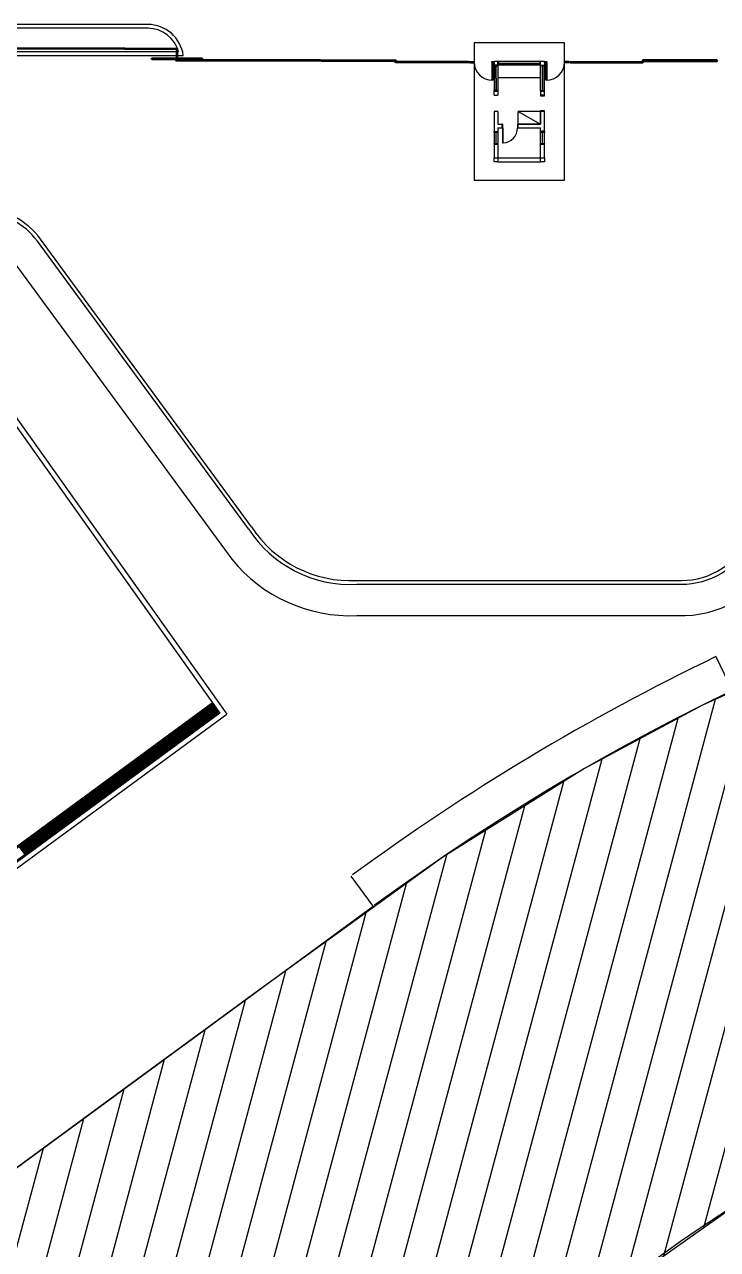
# Model space of a CAD drawing. Header units: metres. Extents: x 399 to 2240, y -1398 to 399.
# Drawn here: x 2177.16 to 2186.83, y -1043.82 to -1026.73 of the extents above; entities that cross this region are included whole.
import ezdxf

# ---------------------------------------------------------------- set-up
doc = ezdxf.new("R2010")
doc.units = ezdxf.units.M
doc.header["$MEASUREMENT"] = 0
doc.linetypes.add('HIDDEN', pattern=[0.375, 0.25, -0.125])
doc.layers.add('ARQUITETURA', color=253, linetype='CONTINUOUS')
doc.layers.add('IMPLANTAÇÃO 1', color=2, linetype='HIDDEN')

msp = doc.modelspace()

# ---------------------------------------------------------------- hatches: boundary and pattern name
at = {"layer": 'IMPLANTAÇÃO 1', "linetype": 'ByBlock'}
h = msp.add_hatch(dxfattribs=at)
h.set_pattern_fill('ANSI31', color=1, scale=3.5, angle=30)
h.set_pattern_definition([(75, (-94.63224, -7e-12), (-0.42259255, 0.11323333), [])])
h.paths.add_polyline_path([(2195.27651, -1039.79063), (2193.90879, -1033.64088), (2191.52665, -1034.26882), (2189.09122, -1035.12317), (2186.62122, -1036.22877), (2184.97871, -1037.11129), (2183.00237, -1038.34839), (2180.41455, -1040.22026), (2178.51919, -1041.61078), (2176.83603, -1042.84562), (2175.67103, -1043.70033), (2177.16168, -1045.73215), (2178.12826, -1047.04966), (2179.39765, -1048.77991), (2180.79623, -1047.75385), (2183.03528, -1046.11119), (2184.53306, -1045.01235), (2187.14861, -1043.16114, -0.08735144)])

# ---------------------------------------------------------------- linework, layer by layer
at = {"layer": 'ARQUITETURA'}
for p, q in [((2178.90048, -1026.73165, 0), (2174.98005, -1026.73138, 0)), ((2178.89238, -1026.78401, 0), (2174.95843, -1026.78401, 0)), ((2178.56564, -1027.06027), (2169.67173, -1027.05953)), ((2178.56575, -1027.07777), (2169.67225, -1027.07701)), ((2178.56525, -1027.06027, 0), (2179.29083, -1027.06027, 0)), ((2178.56537, -1027.07777, 0), (2178.89792, -1027.07777, 0)), ((2178.90166, -1027.07777, 0), (2179.29071, -1027.07777, 0)), ((2179.28252, -1027.06978, 1.57492), (2179.28252, -1027.20274, 1.57492)), ((2179.28952, -1027.07767, -3.14984), (2179.28952, -1027.20274, -3.14984)), ((2179.28952, -1027.07835, 0), (2179.28952, -1027.20292, 0)), ((2179.29302, -1027.07749, -3.14984), (2179.29302, -1027.20274, -3.14984)), ((2179.29302, -1027.07835, 0), (2179.29302, -1027.20292, 0)), ((2179.30002, -1027.06978, 1.57492), (2179.30002, -1027.20274, 1.57492)), ((2184.69769, -1026.98749), (2183.43769, -1026.98749)), ((2183.43769, -1026.98749), (2183.43769, -1028.90549)), ((2184.69769, -1028.90549), (2184.69769, -1026.98749)), ((2168.69639, -1027.16481, 0), (2179.28252, -1027.16513, 0)), ((2179.28252, -1027.11263, 0), (2169.36283, -1027.11204, 0)), ((2178.94092, -1027.22024, 3.14984), (2178.94092, -1027.22551, 3.14984)), ((2179.64162, -1027.22304, 4.72476), (2178.94092, -1027.22304, 4.72476)), ((2179.64162, -1027.22392, 4.72476), (2178.94092, -1027.22392, 4.72476)), ((2179.27692, -1027.22551, 4.72476), (2178.94092, -1027.22551, 4.72476)), ((2179.64127, -1027.20274, 7.8746), (2178.94127, -1027.20274, 7.8746)), ((2179.28742, -1027.21935, 4.72476), (2178.94512, -1027.21935, 4.72476)), ((2178.94984, -1027.20974, 7.8746), (2179.2827, -1027.20974, 7.8746)), ((2178.94984, -1027.21324, 7.8746), (2179.2827, -1027.21324, 7.8746)), ((2181.29394, -1027.24212, 6.29968), (2179.28077, -1027.24212, 6.29968)), ((2181.29393, -1027.22462, 6.29968), (2179.28078, -1027.22462, 6.29968)), ((2179.28934, -1027.23162, 6.29968), (2181.28537, -1027.23162, 6.29968)), ((2179.28934, -1027.23512, 6.29968), (2181.28537, -1027.23512, 6.29968)), ((2179.63742, -1027.21935, 4.72476), (2179.29512, -1027.21935, 4.72476)), ((2179.29984, -1027.20974, 7.8746), (2179.6327, -1027.20974, 7.8746)), ((2179.29984, -1027.21324, 7.8746), (2179.6327, -1027.21324, 7.8746)), ((2179.31498, -1027.11264, 0), (2179.30002, -1027.11263, 0)), ((2179.30002, -1027.16513, 0), (2179.3794, -1027.16513, 0)), ((2179.64162, -1027.22024, 4.72476), (2179.64162, -1027.22463, 4.72476)), ((2181.30759, -1027.24123, 0), (2181.30759, -1027.24739, 0)), ((2182.34779, -1027.24492, 1.57492), (2181.30759, -1027.24492, 1.57492)), ((2182.34779, -1027.24579, 1.57492), (2181.30759, -1027.24579, 1.57492)), ((2182.34009, -1027.24739, 1.57492), (2181.30759, -1027.24739, 1.57492)), ((2181.31145, -1027.22462, 0), (2182.34394, -1027.22462, 0)), ((2182.34009, -1027.24123, 1.57492), (2181.31529, -1027.24123, 1.57492)), ((2182.33537, -1027.23162, 1.57492), (2181.32001, -1027.23162, 1.57492)), ((2182.33537, -1027.23512, 1.57492), (2181.32001, -1027.23512, 1.57492)), ((2183.35894, -1027.26399, 0), (2182.34394, -1027.26399, 0)), ((2182.34779, -1027.24123, 1.57492), (2182.34779, -1027.24739, 1.57492)), ((2183.35894, -1027.24649, 0), (2182.34779, -1027.24649, 0)), ((2182.35251, -1027.25349, 0), (2183.35037, -1027.25349, 0)), ((2182.35251, -1027.25699, 0), (2183.35037, -1027.25699, 0)), ((2183.37644, -1027.24649, 0), (2183.42894, -1027.24649, 0)), ((2183.37644, -1027.26399, 0), (2183.42895, -1027.26399, 0)), ((2183.42037, -1027.25349, 0), (2183.38501, -1027.25349, 0)), ((2183.42037, -1027.25699, 0), (2183.38501, -1027.25699, 0)), ((2183.68269, -1027.25524, 1.57492), (2183.68269, -1027.50024, 1.57492)), ((2183.68969, -1027.26382, 0), (2183.68969, -1027.49167, 0)), ((2183.69319, -1027.26382, 0), (2183.69319, -1027.49167, 0)), ((2183.70019, -1027.25524, 1.57492), (2183.70019, -1027.50024, 1.57492)), ((2183.71769, -1027.24649), (2183.71769, -1027.30949)), ((2183.78069, -1027.24649), (2183.71769, -1027.24649)), ((2183.77019, -1027.30949), (2183.77019, -1027.24649)), ((2184.36519, -1027.24649, 0), (2183.77019, -1027.24649, 0)), ((2183.78069, -1027.29899), (2183.78069, -1027.24649)), ((2184.41769, -1027.24649), (2184.35469, -1027.24649)), ((2184.35469, -1027.24649), (2184.35469, -1027.29899)), ((2184.36519, -1027.30949), (2184.36519, -1027.24649)), ((2184.41769, -1027.24649), (2184.41769, -1027.30949)), ((2184.43519, -1027.25524, 1.57492), (2184.43519, -1027.50024, 1.57492)), ((2184.44219, -1027.26382, 0), (2184.44219, -1027.49167, 0)), ((2184.44569, -1027.26382, 0), (2184.44569, -1027.49167, 0)), ((2184.45269, -1027.25524, 1.57492), (2184.45269, -1027.50024, 1.57492)), ((2184.75894, -1027.26399, 0), (2184.70643, -1027.26399, 0)), ((2184.75894, -1027.24649, 0), (2184.70644, -1027.24649, 0)), ((2184.71501, -1027.25349, 0), (2184.75037, -1027.25349, 0)), ((2184.71501, -1027.25699, 0), (2184.75037, -1027.25699, 0)), ((2184.77644, -1027.24649, 0), (2185.78759, -1027.24649, 0)), ((2184.77644, -1027.26399, 0), (2185.79144, -1027.26399, 0)), ((2185.78287, -1027.25349, 0), (2184.78501, -1027.25349, 0)), ((2185.78287, -1027.25699, 0), (2184.78501, -1027.25699, 0)), ((2185.78759, -1027.24123, 1.57492), (2185.78759, -1027.24739, 1.57492)), ((2185.78759, -1027.24492, 1.57492), (2186.82779, -1027.24492, 1.57492)), ((2185.78759, -1027.24579, 1.57492), (2186.82779, -1027.24579, 1.57492)), ((2186.82394, -1027.22462, 0), (2185.79144, -1027.22462, 0)), ((2185.79529, -1027.24123, 1.57492), (2186.82009, -1027.24123, 1.57492)), ((2185.79529, -1027.24739, 1.57492), (2186.82779, -1027.24739, 1.57492)), ((2185.80001, -1027.23162, 1.57492), (2186.81537, -1027.23162, 1.57492)), ((2185.80001, -1027.23512, 1.57492), (2186.81537, -1027.23512, 1.57492)), ((2186.82779, -1027.24123, 0), (2186.82779, -1027.24739, 0)), ((2183.78069, -1027.29899), (2183.71769, -1027.29899)), ((2183.71769, -1027.29899, 0), (2183.71769, -1027.65249, 0)), ((2183.71769, -1027.30949), (2183.77019, -1027.30949)), ((2183.74051, -1027.30949), (2183.74281, -1027.30949)), ((2183.74051, -1027.48099), (2183.74051, -1027.30949)), ((2183.74281, -1027.65249), (2183.74281, -1027.30949)), ((2184.36519, -1027.29899, 0), (2183.77019, -1027.29899, 0)), ((2183.77019, -1027.29899, 0), (2183.77019, -1027.65249, 0)), ((2183.78069, -1027.27099, 0), (2184.35469, -1027.27099, 0)), ((2183.78069, -1027.27449, 0), (2184.35469, -1027.27449, 0)), ((2184.35469, -1027.29899), (2184.41769, -1027.29899)), ((2184.36519, -1027.65249, 0), (2184.36519, -1027.29899, 0)), ((2184.41769, -1027.30949), (2184.36519, -1027.30949)), ((2184.39487, -1027.30949), (2184.39257, -1027.30949)), ((2184.39257, -1027.65249), (2184.39257, -1027.30949)), ((2184.39487, -1027.48099), (2184.39487, -1027.30949)), ((2184.41769, -1027.65249, 0), (2184.41769, -1027.29899, 0)), ((2183.74281, -1027.48099), (2183.74051, -1027.48099)), ((2183.74281, -1027.48098), (2183.74511, -1027.48098)), ((2183.74511, -1027.48098), (2183.74511, -1027.65249)), ((2184.36519, -1027.47399, 0), (2183.77019, -1027.47399, 0)), ((2184.39028, -1027.48098), (2184.39028, -1027.65249)), ((2184.39257, -1027.48098), (2184.39028, -1027.48098)), ((2184.39257, -1027.48099), (2184.39487, -1027.48099)), ((2183.71769, -1027.71549), (2183.71769, -1027.65249)), ((2183.77019, -1027.65249), (2183.71769, -1027.65249)), ((2183.71769, -1027.66299), (2183.77019, -1027.66299)), ((2183.71769, -1027.71549), (2183.77019, -1027.71549)), ((2183.74511, -1027.65249), (2183.74281, -1027.65249)), ((2183.77019, -1027.65249), (2183.77019, -1027.71549)), ((2184.36519, -1027.65249), (2184.41769, -1027.65249)), ((2184.36519, -1027.65249), (2184.36519, -1027.72599)), ((2184.36519, -1027.66299), (2184.41769, -1027.66299)), ((2184.41769, -1027.71549), (2184.36519, -1027.71549)), ((2184.36519, -1027.72599), (2184.41769, -1027.72599)), ((2184.39028, -1027.65249), (2184.39257, -1027.65249)), ((2184.41769, -1027.72599), (2184.41769, -1027.65249)), ((2183.71769, -1027.94649, 0), (2183.71769, -1028.59399, 0)), ((2183.77019, -1027.94649, 0), (2183.71769, -1027.94649, 0)), ((2183.77019, -1027.94649, 0), (2183.77019, -1028.12149, 0)), ((2184.41769, -1027.94649), (2184.05369, -1027.94649)), ((2184.05369, -1028.17399), (2184.05369, -1027.94649)), ((2184.05369, -1027.94649, 0), (2184.36519, -1028.12149, 0)), ((2184.36519, -1028.12149), (2184.36519, -1027.93599)), ((2184.41769, -1027.93599), (2184.36519, -1027.93599)), ((2184.41769, -1027.94649, 0), (2184.36519, -1027.94649, 0)), ((2184.36519, -1027.94649, 0), (2184.36519, -1028.12149, 0)), ((2184.41769, -1027.94649), (2184.41769, -1027.93599)), ((2184.41769, -1028.22649, 0), (2184.41769, -1027.94649, 0)), ((2183.77019, -1028.12149, 0), (2183.82269, -1028.12149, 0)), ((2183.82269, -1028.12149), (2183.82269, -1028.17399)), ((2183.83319, -1028.12149), (2183.82269, -1028.12149)), ((2183.83319, -1028.12149), (2183.83319, -1028.38399)), ((2183.83319, -1028.12149, 0), (2183.83319, -1028.17399, 0)), ((2184.04319, -1028.12149), (2184.04319, -1028.17399)), ((2184.36519, -1028.12149), (2184.04319, -1028.12149)), ((2184.05369, -1028.12149, 0), (2184.36519, -1028.12149, 0)), ((2183.71769, -1028.22649), (2183.77019, -1028.22649)), ((2183.71769, -1028.23699), (2183.71769, -1028.22649)), ((2183.71769, -1028.22649, 0), (2183.77019, -1028.22649, 0)), ((2183.77019, -1028.23699), (2183.71769, -1028.23699)), ((2183.74283, -1028.39086, 0), (2183.74281, -1028.23699, 0)), ((2183.74514, -1028.39086, 0), (2183.74513, -1028.23699, 0)), ((2183.77019, -1028.17399, 0), (2183.77019, -1028.59399, 0)), ((2183.77019, -1028.17399, 0), (2183.82269, -1028.17399, 0)), ((2183.77019, -1028.22649), (2183.77019, -1028.23699)), ((2183.82269, -1028.17399), (2183.84369, -1028.17399)), ((2183.84369, -1028.38399), (2183.84369, -1028.17399)), ((2184.04319, -1028.17399), (2184.05369, -1028.17399)), ((2184.05369, -1028.17399, 0), (2184.36519, -1028.17399, 0)), ((2184.36519, -1028.22649, 0), (2184.36519, -1028.17399, 0)), ((2184.36519, -1028.22649), (2184.41769, -1028.22649)), ((2184.36519, -1028.23699), (2184.36519, -1028.22649)), ((2184.36519, -1028.22649, 0), (2184.41769, -1028.22649, 0)), ((2184.41769, -1028.23699), (2184.36519, -1028.23699)), ((2184.36519, -1028.39086, 0), (2184.36519, -1028.23699, 0)), ((2184.37569, -1028.21599, 0), (2184.40719, -1028.21599, 0)), ((2184.39033, -1028.39086, 0), (2184.39031, -1028.23699, 0)), ((2184.39264, -1028.39086, 0), (2184.39263, -1028.23699, 0)), ((2184.41769, -1028.22649), (2184.41769, -1028.23699)), ((2184.41769, -1028.39086, 0), (2184.41769, -1028.23699, 0)), ((2183.71769, -1028.39086), (2183.77019, -1028.39086)), ((2183.71769, -1028.40136), (2183.71769, -1028.39086)), ((2183.77019, -1028.40136), (2183.71769, -1028.40136)), ((2183.71769, -1028.40149, 0), (2183.77019, -1028.40149, 0)), ((2183.77019, -1028.39086), (2183.77019, -1028.40136)), ((2183.83319, -1028.38399), (2183.84369, -1028.38399)), ((2184.36519, -1028.39086), (2184.41769, -1028.39086)), ((2184.36519, -1028.40136), (2184.36519, -1028.39086)), ((2184.41769, -1028.40136), (2184.36519, -1028.40136)), ((2184.36519, -1028.59399, 0), (2184.36519, -1028.40136, 0)), ((2184.36519, -1028.40149, 0), (2184.41769, -1028.40149, 0)), ((2184.41769, -1028.39086), (2184.41769, -1028.40136)), ((2184.41769, -1028.59399, 0), (2184.41769, -1028.40136, 0)), ((2183.71769, -1028.64649), (2183.71769, -1028.59399)), ((2183.71769, -1028.59399), (2183.77019, -1028.59399)), ((2183.77019, -1028.59399), (2183.77019, -1028.64649)), ((2183.77019, -1028.59399, 0), (2184.36519, -1028.59399, 0)), ((2184.36519, -1028.59399), (2184.41769, -1028.59399)), ((2184.36519, -1028.64649), (2184.36519, -1028.59399)), ((2184.41769, -1028.59399), (2184.41769, -1028.64649)), ((2183.77019, -1028.64649), (2183.71769, -1028.64649)), ((2183.77019, -1028.64649, 0), (2184.36519, -1028.64649, 0)), ((2184.41769, -1028.64649), (2184.36519, -1028.64649)), ((2183.43769, -1028.90549), (2184.69769, -1028.90549)), ((2180.28833, -1033.76972, 0), (2177.3456, -1029.75646, 0)), ((2180.33067, -1033.73868, 0), (2177.38794, -1029.72542, 0)), ((2176.99101, -1030.01275, 0), (2180.0564, -1034.19327, 0)), ((2176.07075, -1030.84344, 0), (2179.98756, -1036.35527, 0)), ((2176.15264, -1031.07927, 0), (2179.89056, -1036.33961, 0)), ((2180.463, -1033.97877, 0), (2180.46274, -1033.97903, 0)), ((2181.79946, -1034.48917, 0), (2186.32714, -1034.48911, 0)), ((2181.80217, -1034.5417, 0), (2186.32715, -1034.54161, 0)), ((2181.80216, -1034.9792, 0), (2186.27125, -1034.9781, 0)), ((2186.81132, -1035.55067, 0), (2187.03916, -1036.02365, 0)), ((2179.78918, -1036.19694, 0), (2172.84993, -1041.28797, 0)), ((2179.78521, -1036.22156, 0), (2172.87457, -1041.2916, 0)), ((2179.64898, -1036.32151, 0), (2179.73127, -1036.43477, 0)), ((2179.65794, -1036.31493, 0), (2179.74023, -1036.4282, 0)), ((2179.6669, -1036.30836, 0), (2179.74919, -1036.42162, 0)), ((2179.67586, -1036.30179, 0), (2179.75815, -1036.41505, 0)), ((2179.68482, -1036.29521, 0), (2179.76711, -1036.40848, 0)), ((2179.69378, -1036.28864, 0), (2179.77607, -1036.4019, 0)), ((2179.70274, -1036.28207, 0), (2179.78503, -1036.39533, 0)), ((2179.7117, -1036.27549, 0), (2179.79399, -1036.38876, 0)), ((2179.72066, -1036.26892, 0), (2179.80295, -1036.38218, 0)), ((2179.72962, -1036.26235, 0), (2179.81191, -1036.37561, 0)), ((2179.73858, -1036.25577, 0), (2179.82087, -1036.36904, 0)), ((2179.74754, -1036.2492, 0), (2179.82983, -1036.36246, 0)), ((2179.7565, -1036.24263, 0), (2179.83879, -1036.35589, 0)), ((2179.76546, -1036.23605, 0), (2179.84775, -1036.34932, 0)), ((2179.77442, -1036.22948, 0), (2179.85671, -1036.34274, 0)), ((2179.78338, -1036.22291, 0), (2179.86567, -1036.33617, 0)), ((2179.86631, -1036.3357, 0), (2172.95874, -1041.40349, 0)), ((2179.89056, -1036.33961, 0), (2173.67905, -1040.89673, 0)), ((2173.72046, -1040.95317, 0), (2179.98756, -1036.35527, 0)), ((2179.41602, -1036.49242, 0), (2179.49831, -1036.60568, 0)), ((2179.42498, -1036.48584, 0), (2179.50727, -1036.59911, 0)), ((2179.43394, -1036.47927, 0), (2179.51623, -1036.59253, 0)), ((2179.4429, -1036.4727, 0), (2179.52519, -1036.58596, 0)), ((2179.45186, -1036.46612, 0), (2179.53415, -1036.57939, 0)), ((2179.46082, -1036.45955, 0), (2179.54311, -1036.57281, 0)), ((2179.46978, -1036.45298, 0), (2179.55207, -1036.56624, 0)), ((2179.47874, -1036.4464, 0), (2179.56103, -1036.55967, 0)), ((2179.4877, -1036.43983, 0), (2179.56999, -1036.55309, 0)), ((2179.49666, -1036.43326, 0), (2179.57895, -1036.54652, 0)), ((2179.50562, -1036.42668, 0), (2179.58791, -1036.53995, 0)), ((2179.51458, -1036.42011, 0), (2179.59687, -1036.53337, 0)), ((2179.52354, -1036.41354, 0), (2179.60583, -1036.5268, 0)), ((2179.5325, -1036.40696, 0), (2179.61479, -1036.52023, 0)), ((2179.54146, -1036.40039, 0), (2179.62375, -1036.51365, 0)), ((2179.55042, -1036.39382, 0), (2179.63271, -1036.50708, 0)), ((2179.55938, -1036.38724, 0), (2179.64167, -1036.50051, 0)), ((2179.56834, -1036.38067, 0), (2179.65063, -1036.49393, 0)), ((2179.5773, -1036.3741, 0), (2179.65959, -1036.48736, 0)), ((2179.58626, -1036.36752, 0), (2179.66855, -1036.48079, 0)), ((2179.59522, -1036.36095, 0), (2179.67751, -1036.47421, 0)), ((2179.60418, -1036.35438, 0), (2179.68647, -1036.46764, 0)), ((2179.61314, -1036.3478, 0), (2179.69543, -1036.46107, 0)), ((2179.6221, -1036.34123, 0), (2179.70439, -1036.45449, 0)), ((2179.63106, -1036.33465, 0), (2179.71335, -1036.44792, 0)), ((2179.64002, -1036.32808, 0), (2179.72231, -1036.44134, 0)), ((2179.18306, -1036.66333, 0), (2179.26535, -1036.77659, 0)), ((2179.19202, -1036.65676, 0), (2179.27431, -1036.77002, 0)), ((2179.20098, -1036.65018, 0), (2179.28327, -1036.76345, 0)), ((2179.20994, -1036.64361, 0), (2179.29223, -1036.75687, 0)), ((2179.2189, -1036.63704, 0), (2179.30119, -1036.7503, 0)), ((2179.22786, -1036.63046, 0), (2179.31015, -1036.74373, 0)), ((2179.23682, -1036.62389, 0), (2179.31911, -1036.73715, 0)), ((2179.24578, -1036.61731, 0), (2179.32807, -1036.73058, 0)), ((2179.25474, -1036.61074, 0), (2179.33703, -1036.724, 0)), ((2179.2637, -1036.60417, 0), (2179.34599, -1036.71743, 0)), ((2179.27266, -1036.59759, 0), (2179.35495, -1036.71086, 0)), ((2179.28162, -1036.59102, 0), (2179.36391, -1036.70428, 0)), ((2179.29058, -1036.58445, 0), (2179.37287, -1036.69771, 0)), ((2179.29954, -1036.57787, 0), (2179.38183, -1036.69114, 0)), ((2179.3085, -1036.5713, 0), (2179.39079, -1036.68456, 0)), ((2179.31746, -1036.56473, 0), (2179.39975, -1036.67799, 0)), ((2179.32642, -1036.55815, 0), (2179.40871, -1036.67142, 0)), ((2179.33538, -1036.55158, 0), (2179.41767, -1036.66484, 0)), ((2179.34434, -1036.54501, 0), (2179.42663, -1036.65827, 0)), ((2179.3533, -1036.53843, 0), (2179.43559, -1036.6517, 0)), ((2179.36226, -1036.53186, 0), (2179.44455, -1036.64512, 0)), ((2179.37122, -1036.52529, 0), (2179.45351, -1036.63855, 0)), ((2179.38018, -1036.51871, 0), (2179.46247, -1036.63198, 0)), ((2179.38914, -1036.51214, 0), (2179.47143, -1036.6254, 0)), ((2179.3981, -1036.50557, 0), (2179.48039, -1036.61883, 0)), ((2179.40706, -1036.49899, 0), (2179.48935, -1036.61226, 0)), ((2178.95011, -1036.83424, 0), (2179.0324, -1036.9475, 0)), ((2178.95907, -1036.82767, 0), (2179.04136, -1036.94093, 0)), ((2178.96803, -1036.82109, 0), (2179.05032, -1036.93436, 0)), ((2178.97699, -1036.81452, 0), (2179.05928, -1036.92778, 0)), ((2178.98595, -1036.80795, 0), (2179.06824, -1036.92121, 0)), ((2178.9949, -1036.80137, 0), (2179.0772, -1036.91464, 0)), ((2179.00386, -1036.7948, 0), (2179.08616, -1036.90806, 0)), ((2179.01282, -1036.78823, 0), (2179.09512, -1036.90149, 0)), ((2179.02178, -1036.78165, 0), (2179.10408, -1036.89492, 0)), ((2179.03074, -1036.77508, 0), (2179.11304, -1036.88834, 0)), ((2179.0397, -1036.7685, 0), (2179.122, -1036.88177, 0)), ((2179.04866, -1036.76193, 0), (2179.13096, -1036.87519, 0)), ((2179.05762, -1036.75536, 0), (2179.13991, -1036.86862, 0)), ((2179.06658, -1036.74878, 0), (2179.14887, -1036.86205, 0)), ((2179.07554, -1036.74221, 0), (2179.15783, -1036.85547, 0)), ((2179.0845, -1036.73564, 0), (2179.16679, -1036.8489, 0)), ((2179.09346, -1036.72906, 0), (2179.17575, -1036.84233, 0)), ((2179.10242, -1036.72249, 0), (2179.18471, -1036.83575, 0)), ((2179.11138, -1036.71592, 0), (2179.19367, -1036.82918, 0)), ((2179.12034, -1036.70934, 0), (2179.20263, -1036.82261, 0)), ((2179.1293, -1036.70277, 0), (2179.21159, -1036.81603, 0)), ((2179.13826, -1036.6962, 0), (2179.22055, -1036.80946, 0)), ((2179.14722, -1036.68962, 0), (2179.22951, -1036.80289, 0)), ((2179.15618, -1036.68305, 0), (2179.23847, -1036.79631, 0)), ((2179.16514, -1036.67648, 0), (2179.24743, -1036.78974, 0)), ((2179.1741, -1036.6699, 0), (2179.25639, -1036.78317, 0)), ((2178.71715, -1037.00515, 0), (2178.79944, -1037.11841, 0)), ((2178.72611, -1036.99858, 0), (2178.8084, -1037.11184, 0)), ((2178.73507, -1036.992, 0), (2178.81736, -1037.10527, 0)), ((2178.74403, -1036.98543, 0), (2178.82632, -1037.09869, 0)), ((2178.75299, -1036.97886, 0), (2178.83528, -1037.09212, 0)), ((2178.76195, -1036.97228, 0), (2178.84424, -1037.08555, 0)), ((2178.77091, -1036.96571, 0), (2178.8532, -1037.07897, 0)), ((2178.77987, -1036.95914, 0), (2178.86216, -1037.0724, 0)), ((2178.78883, -1036.95256, 0), (2178.87112, -1037.06583, 0)), ((2178.79779, -1036.94599, 0), (2178.88008, -1037.05925, 0)), ((2178.80675, -1036.93942, 0), (2178.88904, -1037.05268, 0)), ((2178.81571, -1036.93284, 0), (2178.898, -1037.04611, 0)), ((2178.82467, -1036.92627, 0), (2178.90696, -1037.03953, 0)), ((2178.83363, -1036.91969, 0), (2178.91592, -1037.03296, 0)), ((2178.84259, -1036.91312, 0), (2178.92488, -1037.02639, 0)), ((2178.85155, -1036.90655, 0), (2178.93384, -1037.01981, 0)), ((2178.86051, -1036.89997, 0), (2178.9428, -1037.01324, 0)), ((2178.86947, -1036.8934, 0), (2178.95176, -1037.00666, 0)), ((2178.87843, -1036.88683, 0), (2178.96072, -1037.00009, 0)), ((2178.88739, -1036.88025, 0), (2178.96968, -1036.99352, 0)), ((2178.89635, -1036.87368, 0), (2178.97864, -1036.98694, 0)), ((2178.90531, -1036.86711, 0), (2178.9876, -1036.98037, 0)), ((2178.91427, -1036.86053, 0), (2178.99656, -1036.9738, 0)), ((2178.92323, -1036.85396, 0), (2179.00552, -1036.96722, 0)), ((2178.93219, -1036.84739, 0), (2179.01448, -1036.96065, 0)), ((2178.94115, -1036.84081, 0), (2179.02344, -1036.95408, 0)), ((2178.48419, -1037.17606, 0), (2178.56648, -1037.28932, 0)), ((2178.49315, -1037.16949, 0), (2178.57544, -1037.28275, 0)), ((2178.50211, -1037.16291, 0), (2178.5844, -1037.27618, 0)), ((2178.51107, -1037.15634, 0), (2178.59336, -1037.2696, 0)), ((2178.52003, -1037.14977, 0), (2178.60232, -1037.26303, 0)), ((2178.52899, -1037.14319, 0), (2178.61128, -1037.25646, 0)), ((2178.53795, -1037.13662, 0), (2178.62024, -1037.24988, 0)), ((2178.54691, -1037.13005, 0), (2178.6292, -1037.24331, 0)), ((2178.55587, -1037.12347, 0), (2178.63816, -1037.23674, 0)), ((2178.56483, -1037.1169, 0), (2178.64712, -1037.23016, 0)), ((2178.57379, -1037.11033, 0), (2178.65608, -1037.22359, 0)), ((2178.58275, -1037.10375, 0), (2178.66504, -1037.21702, 0)), ((2178.59171, -1037.09718, 0), (2178.674, -1037.21044, 0)), ((2178.60067, -1037.09061, 0), (2178.68296, -1037.20387, 0)), ((2178.60963, -1037.08403, 0), (2178.69192, -1037.1973, 0)), ((2178.61859, -1037.07746, 0), (2178.70088, -1037.19072, 0)), ((2178.62755, -1037.07089, 0), (2178.70984, -1037.18415, 0)), ((2178.63651, -1037.06431, 0), (2178.7188, -1037.17758, 0)), ((2178.64547, -1037.05774, 0), (2178.72776, -1037.171, 0)), ((2178.65443, -1037.05116, 0), (2178.73672, -1037.16443, 0)), ((2178.66339, -1037.04459, 0), (2178.74568, -1037.15785, 0)), ((2178.67235, -1037.03802, 0), (2178.75464, -1037.15128, 0)), ((2178.68131, -1037.03144, 0), (2178.7636, -1037.14471, 0)), ((2178.69027, -1037.02487, 0), (2178.77256, -1037.13813, 0)), ((2178.69923, -1037.0183, 0), (2178.78152, -1037.13156, 0)), ((2178.70819, -1037.01172, 0), (2178.79048, -1037.12499, 0)), ((2178.25123, -1037.34697, 0), (2178.33353, -1037.46024, 0)), ((2178.26019, -1037.3404, 0), (2178.34248, -1037.45366, 0)), ((2178.26915, -1037.33382, 0), (2178.35144, -1037.44709, 0)), ((2178.27811, -1037.32725, 0), (2178.3604, -1037.44051, 0)), ((2178.28707, -1037.32068, 0), (2178.36936, -1037.43394, 0)), ((2178.29603, -1037.3141, 0), (2178.37832, -1037.42737, 0)), ((2178.30499, -1037.30753, 0), (2178.38728, -1037.42079, 0)), ((2178.31395, -1037.30096, 0), (2178.39624, -1037.41422, 0)), ((2178.32291, -1037.29438, 0), (2178.4052, -1037.40765, 0)), ((2178.33187, -1037.28781, 0), (2178.41416, -1037.40107, 0)), ((2178.34083, -1037.28124, 0), (2178.42312, -1037.3945, 0)), ((2178.34979, -1037.27466, 0), (2178.43208, -1037.38793, 0)), ((2178.35875, -1037.26809, 0), (2178.44104, -1037.38135, 0)), ((2178.36771, -1037.26152, 0), (2178.45, -1037.37478, 0)), ((2178.37667, -1037.25494, 0), (2178.45896, -1037.36821, 0)), ((2178.38563, -1037.24837, 0), (2178.46792, -1037.36163, 0)), ((2178.39459, -1037.2418, 0), (2178.47688, -1037.35506, 0)), ((2178.40355, -1037.23522, 0), (2178.48584, -1037.34849, 0)), ((2178.41251, -1037.22865, 0), (2178.4948, -1037.34191, 0)), ((2178.42147, -1037.22208, 0), (2178.50376, -1037.33534, 0)), ((2178.43043, -1037.2155, 0), (2178.51272, -1037.32877, 0)), ((2178.43939, -1037.20893, 0), (2178.52168, -1037.32219, 0)), ((2178.44835, -1037.20235, 0), (2178.53064, -1037.31562, 0)), ((2178.45731, -1037.19578, 0), (2178.5396, -1037.30905, 0)), ((2178.46627, -1037.18921, 0), (2178.54856, -1037.30247, 0)), ((2178.47523, -1037.18263, 0), (2178.55752, -1037.2959, 0)), ((2178.01828, -1037.51788, 0), (2178.10057, -1037.63115, 0)), ((2178.02724, -1037.51131, 0), (2178.10953, -1037.62457, 0)), ((2178.0362, -1037.50474, 0), (2178.11849, -1037.618, 0)), ((2178.04516, -1037.49816, 0), (2178.12745, -1037.61143, 0)), ((2178.05412, -1037.49159, 0), (2178.13641, -1037.60485, 0)), ((2178.06308, -1037.48501, 0), (2178.14537, -1037.59828, 0)), ((2178.07204, -1037.47844, 0), (2178.15433, -1037.5917, 0)), ((2178.081, -1037.47187, 0), (2178.16329, -1037.58513, 0)), ((2178.08996, -1037.46529, 0), (2178.17225, -1037.57856, 0)), ((2178.09892, -1037.45872, 0), (2178.18121, -1037.57198, 0)), ((2178.10788, -1037.45215, 0), (2178.19017, -1037.56541, 0)), ((2178.11684, -1037.44557, 0), (2178.19913, -1037.55884, 0)), ((2178.1258, -1037.439, 0), (2178.20809, -1037.55226, 0)), ((2178.13476, -1037.43243, 0), (2178.21705, -1037.54569, 0)), ((2178.14372, -1037.42585, 0), (2178.22601, -1037.53912, 0)), ((2178.15268, -1037.41928, 0), (2178.23497, -1037.53254, 0)), ((2178.16164, -1037.41271, 0), (2178.24393, -1037.52597, 0)), ((2178.1706, -1037.40613, 0), (2178.25289, -1037.5194, 0)), ((2178.17956, -1037.39956, 0), (2178.26185, -1037.51282, 0)), ((2178.18852, -1037.39299, 0), (2178.27081, -1037.50625, 0)), ((2178.19747, -1037.38641, 0), (2178.27977, -1037.49968, 0)), ((2178.20643, -1037.37984, 0), (2178.28873, -1037.4931, 0)), ((2178.21539, -1037.37327, 0), (2178.29769, -1037.48653, 0)), ((2178.22435, -1037.36669, 0), (2178.30665, -1037.47996, 0)), ((2178.23331, -1037.36012, 0), (2178.31561, -1037.47338, 0)), ((2178.24227, -1037.35355, 0), (2178.32457, -1037.46681, 0)), ((2177.78532, -1037.68879, 0), (2177.86761, -1037.80206, 0)), ((2177.79428, -1037.68222, 0), (2177.87657, -1037.79548, 0)), ((2177.80324, -1037.67565, 0), (2177.88553, -1037.78891, 0)), ((2177.8122, -1037.66907, 0), (2177.89449, -1037.78234, 0)), ((2177.82116, -1037.6625, 0), (2177.90345, -1037.77576, 0)), ((2177.83012, -1037.65593, 0), (2177.91241, -1037.76919, 0)), ((2177.83908, -1037.64935, 0), (2177.92137, -1037.76262, 0)), ((2177.84804, -1037.64278, 0), (2177.93033, -1037.75604, 0)), ((2177.857, -1037.63621, 0), (2177.93929, -1037.74947, 0)), ((2177.86596, -1037.62963, 0), (2177.94825, -1037.7429, 0)), ((2177.87492, -1037.62306, 0), (2177.95721, -1037.73632, 0)), ((2177.88388, -1037.61648, 0), (2177.96617, -1037.72975, 0)), ((2177.89284, -1037.60991, 0), (2177.97513, -1037.72317, 0)), ((2177.9018, -1037.60334, 0), (2177.98409, -1037.7166, 0)), ((2177.91076, -1037.59676, 0), (2177.99305, -1037.71003, 0)), ((2177.91972, -1037.59019, 0), (2178.00201, -1037.70345, 0)), ((2177.92868, -1037.58362, 0), (2178.01097, -1037.69688, 0)), ((2177.93764, -1037.57704, 0), (2178.01993, -1037.69031, 0)), ((2177.9466, -1037.57047, 0), (2178.02889, -1037.68373, 0)), ((2177.95556, -1037.5639, 0), (2178.03785, -1037.67716, 0)), ((2177.96452, -1037.55732, 0), (2178.04681, -1037.67059, 0)), ((2177.97348, -1037.55075, 0), (2178.05577, -1037.66401, 0)), ((2177.98244, -1037.54418, 0), (2178.06473, -1037.65744, 0)), ((2177.9914, -1037.5376, 0), (2178.07369, -1037.65087, 0)), ((2178.00036, -1037.53103, 0), (2178.08265, -1037.64429, 0)), ((2178.00932, -1037.52446, 0), (2178.09161, -1037.63772, 0)), ((2177.55236, -1037.8597, 0), (2177.63465, -1037.97297, 0)), ((2177.56132, -1037.85313, 0), (2177.64361, -1037.96639, 0)), ((2177.57028, -1037.84656, 0), (2177.65257, -1037.95982, 0)), ((2177.57924, -1037.83998, 0), (2177.66153, -1037.95325, 0)), ((2177.5882, -1037.83341, 0), (2177.67049, -1037.94667, 0)), ((2177.59716, -1037.82684, 0), (2177.67945, -1037.9401, 0)), ((2177.60612, -1037.82026, 0), (2177.68841, -1037.93353, 0)), ((2177.61508, -1037.81369, 0), (2177.69737, -1037.92695, 0)), ((2177.62404, -1037.80712, 0), (2177.70633, -1037.92038, 0)), ((2177.633, -1037.80054, 0), (2177.71529, -1037.91381, 0)), ((2177.64196, -1037.79397, 0), (2177.72425, -1037.90723, 0)), ((2177.65092, -1037.7874, 0), (2177.73321, -1037.90066, 0)), ((2177.65988, -1037.78082, 0), (2177.74217, -1037.89409, 0)), ((2177.66884, -1037.77425, 0), (2177.75113, -1037.88751, 0)), ((2177.6778, -1037.76767, 0), (2177.76009, -1037.88094, 0)), ((2177.68676, -1037.7611, 0), (2177.76905, -1037.87436, 0)), ((2177.69572, -1037.75453, 0), (2177.77801, -1037.86779, 0)), ((2177.70468, -1037.74795, 0), (2177.78697, -1037.86122, 0)), ((2177.71364, -1037.74138, 0), (2177.79593, -1037.85464, 0)), ((2177.7226, -1037.73481, 0), (2177.80489, -1037.84807, 0)), ((2177.73156, -1037.72823, 0), (2177.81385, -1037.8415, 0)), ((2177.74052, -1037.72166, 0), (2177.82281, -1037.83492, 0)), ((2177.74948, -1037.71509, 0), (2177.83177, -1037.82835, 0)), ((2177.75844, -1037.70851, 0), (2177.84073, -1037.82178, 0)), ((2177.7674, -1037.70194, 0), (2177.84969, -1037.8152, 0)), ((2177.77636, -1037.69537, 0), (2177.85865, -1037.80863, 0)), ((2177.31941, -1038.03061, 0), (2177.4017, -1038.14388, 0)), ((2177.32837, -1038.02404, 0), (2177.41066, -1038.1373, 0)), ((2177.33733, -1038.01747, 0), (2177.41962, -1038.13073, 0)), ((2177.34629, -1038.01089, 0), (2177.42858, -1038.12416, 0)), ((2177.35525, -1038.00432, 0), (2177.43754, -1038.11758, 0)), ((2177.36421, -1037.99775, 0), (2177.4465, -1038.11101, 0)), ((2177.37317, -1037.99117, 0), (2177.45546, -1038.10444, 0)), ((2177.38213, -1037.9846, 0), (2177.46442, -1038.09786, 0)), ((2177.39109, -1037.97803, 0), (2177.47338, -1038.09129, 0)), ((2177.40004, -1037.97145, 0), (2177.48234, -1038.08472, 0)), ((2177.409, -1037.96488, 0), (2177.4913, -1038.07814, 0)), ((2177.41796, -1037.95831, 0), (2177.50026, -1038.07157, 0)), ((2177.42692, -1037.95173, 0), (2177.50922, -1038.065, 0)), ((2177.43588, -1037.94516, 0), (2177.51818, -1038.05842, 0)), ((2177.44484, -1037.93859, 0), (2177.52714, -1038.05185, 0)), ((2177.4538, -1037.93201, 0), (2177.5361, -1038.04528, 0)), ((2177.46276, -1037.92544, 0), (2177.54505, -1038.0387, 0)), ((2177.47172, -1037.91886, 0), (2177.55401, -1038.03213, 0)), ((2177.48068, -1037.91229, 0), (2177.56297, -1038.02556, 0)), ((2177.48964, -1037.90572, 0), (2177.57193, -1038.01898, 0)), ((2177.4986, -1037.89914, 0), (2177.58089, -1038.01241, 0)), ((2177.50756, -1037.89257, 0), (2177.58985, -1038.00583, 0)), ((2177.51652, -1037.886, 0), (2177.59881, -1037.99926, 0)), ((2177.52548, -1037.87942, 0), (2177.60777, -1037.99269, 0)), ((2177.53444, -1037.87285, 0), (2177.61673, -1037.98611, 0)), ((2177.5434, -1037.86628, 0), (2177.62569, -1037.97954, 0)), ((2177.08645, -1038.20152, 0), (2177.16874, -1038.31479, 0)), ((2177.09541, -1038.19495, 0), (2177.1777, -1038.30822, 0)), ((2177.10437, -1038.18838, 0), (2177.18666, -1038.30164, 0)), ((2177.11333, -1038.1818, 0), (2177.19562, -1038.29507, 0)), ((2177.12229, -1038.17523, 0), (2177.20458, -1038.28849, 0)), ((2177.13125, -1038.16866, 0), (2177.21354, -1038.28192, 0)), ((2177.14021, -1038.16208, 0), (2177.2225, -1038.27535, 0)), ((2177.14917, -1038.15551, 0), (2177.23146, -1038.26877, 0)), ((2177.15813, -1038.14894, 0), (2177.24042, -1038.2622, 0)), ((2177.16709, -1038.14236, 0), (2177.24938, -1038.25563, 0)), ((2177.17605, -1038.13579, 0), (2177.25834, -1038.24905, 0)), ((2177.18501, -1038.12922, 0), (2177.2673, -1038.24248, 0)), ((2177.19397, -1038.12264, 0), (2177.27626, -1038.23591, 0)), ((2177.20293, -1038.11607, 0), (2177.28522, -1038.22933, 0)), ((2177.21189, -1038.1095, 0), (2177.29418, -1038.22276, 0)), ((2177.22085, -1038.10292, 0), (2177.30314, -1038.21619, 0)), ((2177.22981, -1038.09635, 0), (2177.3121, -1038.20961, 0)), ((2177.23877, -1038.08978, 0), (2177.32106, -1038.20304, 0)), ((2177.24773, -1038.0832, 0), (2177.33002, -1038.19647, 0)), ((2177.25669, -1038.07663, 0), (2177.33898, -1038.18989, 0)), ((2177.26565, -1038.07006, 0), (2177.34794, -1038.18332, 0)), ((2177.27461, -1038.06348, 0), (2177.3569, -1038.17675, 0)), ((2177.28357, -1038.05691, 0), (2177.36586, -1038.17017, 0)), ((2177.29253, -1038.05033, 0), (2177.37482, -1038.1636, 0)), ((2177.30149, -1038.04376, 0), (2177.38378, -1038.15702, 0)), ((2177.31045, -1038.03719, 0), (2177.39274, -1038.15045, 0)), ((2181.71704, -1038.61358, 0), (2182.02759, -1039.03687, 0)), ((2182.02759, -1039.03687, 0), (2175.67103, -1043.70031, 0))]:
    msp.add_line(p, q, dxfattribs=at)
for centre in [(2177.75725, -1027.06895), (2178.56545, -1027.06902), (2178.90154, -1027.06902), (2179.29083, -1027.06902), (2179.29127, -1027.06902, -1.57492), (2178.94127, -1027.21149, 4.72476), (2179.28077, -1027.23337, 3.14984), (2179.29127, -1027.21149, 4.72476), (2179.64127, -1027.21149, 4.72476), (2181.29394, -1027.23337, 4.72476), (2181.31144, -1027.23337, 1.57492), (2182.34394, -1027.23337, 1.57492), (2182.34394, -1027.25524, 0), (2183.35894, -1027.25524, 0), (2183.37644, -1027.25524, 0), (2183.42894, -1027.25524, 0), (2183.69144, -1027.25524, 0), (2183.70894, -1027.25524, 0), (2184.42644, -1027.25524, 0), (2184.44394, -1027.25524, 0), (2184.70644, -1027.25524, 0), (2184.75894, -1027.25524, 0), (2184.77644, -1027.25524, 0), (2185.79144, -1027.23337, 1.57492), (2185.79144, -1027.25524, 0), (2186.82394, -1027.23337, 1.57492), (2183.69144, -1027.50024, 0), (2184.44394, -1027.50024, 0)]:
    msp.add_circle(centre, 0.00875, dxfattribs=at)
for centre, radius, start, end in [((2178.8849, -1027.23016), 0.49875, 7.491695, 90.229556), ((2178.8831, -1027.23198), 0.44807, 15.447335, 90.003936), ((2183.69144, -1027.25524, 0), 0.25375, 180, 270), ((2184.44394, -1027.25524, 0), 0.25375, 270, 0), ((2183.83223, -1028.17334), 0.21096, 273.114511, 359.82309), ((2176.54122, -1030.34622, 0), 1.04992, 36.248564, 90), ((2200.78535, -1064.56043, 0), 31.675, 78.811796, 126.265407), ((2186.32713, -1033.43911, 0), 1.05, 270.000694, 335.43736), ((2186.32713, -1033.43911, 0), 1.1025, 270.001126, 330.770753), ((2181.71377, -1032.84366, 0), 2.13737, 219.156284, 272.370113), ((2186.32734, -1033.43996, 0), 1.53916, 267.911575, 331.449498), ((2200.78535, -1064.56043, 0), 32.2, 115.72016, 126.265407), ((2200.78535, -1064.56043, 0), 25.375, 78.811796, 126.265407), ((2200.78535, -1064.56043, 0), 25.375, 78.811796, 126.265407)]:
    msp.add_arc(centre, radius, start, end, dxfattribs=at)
at = {"layer": 'ARQUITETURA', "extrusion": (1.72922e-09, -5.96912e-08, 1)}
msp.add_arc((2176.54118, -1030.34631, 0.00007), 0.9975, 36.250869, 88.616713, dxfattribs=at)
at = {"layer": 'ARQUITETURA', "extrusion": (-2.21209e-08, 1.07996e-07, 1)}
for centre, radius, start, end in [((2181.71476, -1032.8424, -0.00016), 1.64895, 212.925455, 272.944368), ((2181.71526, -1032.84184, 0.00012), 1.70208, 213.03452, 272.926817)]:
    msp.add_arc(centre, radius, start, end, dxfattribs=at)
at = {"layer": 'IMPLANTAÇÃO 1', "color": 1, "linetype": 'ByBlock', "elevation": 0}
msp.add_lwpolyline([(2195.27651, -1039.79063), (2193.90879, -1033.64088), (2191.52665, -1034.26882), (2189.09122, -1035.12317), (2186.62122, -1036.22877), (2184.97871, -1037.11129), (2183.00237, -1038.34839), (2180.41455, -1040.22026), (2178.51919, -1041.61078), (2176.83603, -1042.84562), (2175.67103, -1043.70033), (2177.16168, -1045.73215), (2178.12826, -1047.04966), (2179.39765, -1048.77991), (2180.79623, -1047.75385), (2183.03528, -1046.11119), (2184.53306, -1045.01235), (2187.14861, -1043.16114), (2189.41759, -1041.87421), (2192.22658, -1040.6724), (2194.42688, -1039.995), (2195.27651, -1039.79063)], dxfattribs=at)

doc.saveas('drawing.dxf')
